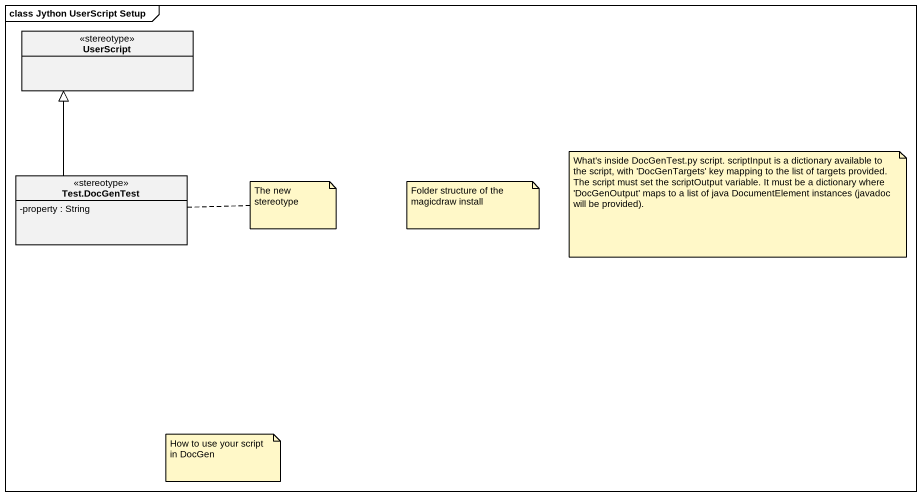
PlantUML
@startuml
mainframe class Jython UserScript Setup
hide circle
hide empty members
skinparam classAttributeIconSize 0
class UserScript <<stereotype>>
class "Test.DocGenTest" as Test_DocGenTest <<stereotype>> {
  -property : String
}
Test_DocGenTest -up-|> UserScript
note as N1
  What's inside DocGenTest.py script. scriptInput is a dictionary available to the script, with 'DocGenTargets' key mapping to the list of targets provided. The script must set the scriptOutput variable. It must be a dictionary where 'DocGenOutput' maps to a list of java DocumentElement instances (javadoc will be provided).
end note
note right of Test_DocGenTest : The new stereotype
note as N3
  Folder structure of the magicdraw install
end note
note as N4
  How to use your script in DocGen
end note
@enduml
